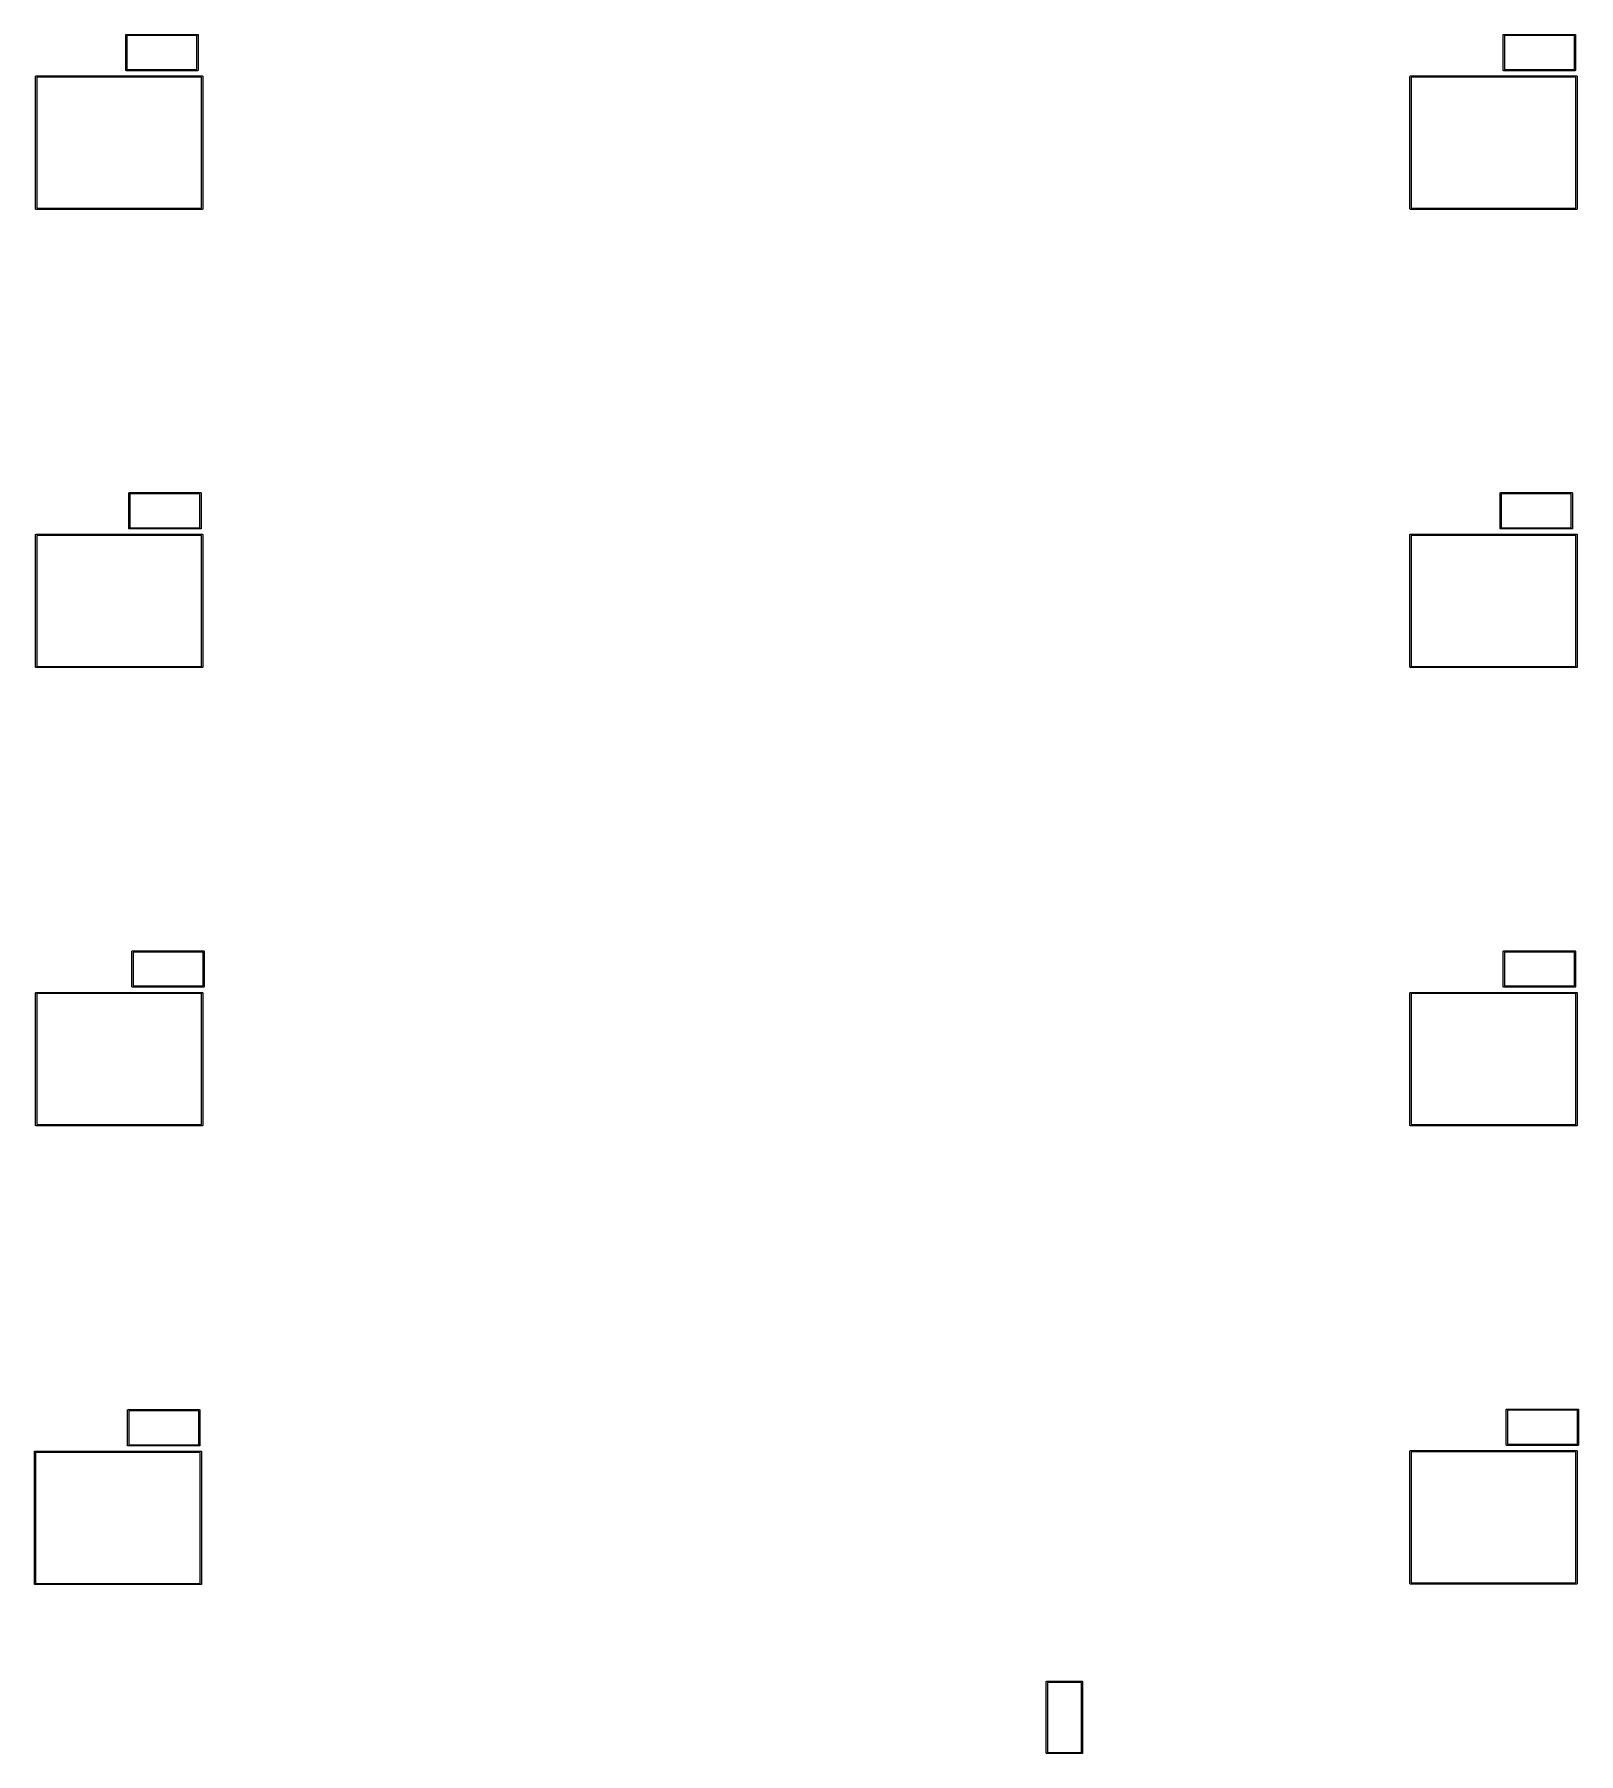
# Model space of a CAD drawing. Extents: x 5 to 305, y -129 to -34.
# Drawn here: x 240.9 to 305.2, y -128.9 to -57.4 of the extents above; entities that cross this region are included whole.
import ezdxf

# ---------------------------------------------------------------- set-up
doc = ezdxf.new("R2010")
doc.units = 0
doc.layers.add('BLACK', color=7, linetype='CONTINUOUS')

msp = doc.modelspace()

# ---------------------------------------------------------------- linework, layer by layer
at = {"layer": 'BLACK', "linetype": 'CONTINUOUS'}
for p, q in [((244.748, -57.4311), (244.75, -57.4264)), ((244.748, -57.436), (244.748, -57.4311)), ((244.748, -57.4372), (244.748, -57.436)), ((244.748, -58.8948), (244.748, -57.4372)), ((244.75, -57.4264), (244.752, -57.422)), ((244.752, -57.422), (244.755, -57.4182)), ((244.755, -57.4182), (244.759, -57.4151)), ((244.759, -57.4151), (244.763, -57.4128)), ((244.763, -57.4128), (244.768, -57.4114)), ((244.768, -57.4114), (244.772, -57.411)), ((244.772, -57.411), (244.773, -57.4109)), ((244.773, -57.4109), (244.774, -57.411)), ((244.774, -57.411), (247.732, -57.411)), ((244.798, -57.461), (244.798, -58.871)), ((247.708, -57.461), (244.798, -57.461)), ((247.708, -58.871), (247.708, -57.461)), ((247.732, -57.411), (247.733, -57.4109)), ((247.733, -57.4109), (247.734, -57.411)), ((247.734, -57.411), (247.738, -57.4114)), ((247.738, -57.4114), (247.743, -57.4128)), ((247.743, -57.4128), (247.747, -57.4151)), ((247.747, -57.4151), (247.751, -57.4182)), ((247.751, -57.4182), (247.754, -57.422)), ((247.754, -57.422), (247.756, -57.4264)), ((247.756, -57.4264), (247.758, -57.4311)), ((247.758, -57.4311), (247.758, -57.436)), ((247.758, -57.436), (247.758, -57.4372)), ((247.758, -57.4372), (247.758, -58.8948)), ((302.025, -57.4311), (302.027, -57.4264)), ((302.025, -57.436), (302.025, -57.4311)), ((302.025, -57.4372), (302.025, -57.436)), ((302.025, -58.8948), (302.025, -57.4372)), ((302.027, -57.4264), (302.029, -57.422)), ((302.029, -57.422), (302.032, -57.4182)), ((302.032, -57.4182), (302.036, -57.4151)), ((302.036, -57.4151), (302.04, -57.4128)), ((302.04, -57.4128), (302.045, -57.4114)), ((302.045, -57.4114), (302.049, -57.411)), ((302.049, -57.411), (302.05, -57.4109)), ((302.05, -57.4109), (302.051, -57.411)), ((302.051, -57.411), (305.009, -57.411)), ((302.075, -57.461), (302.075, -58.871)), ((304.985, -57.461), (302.075, -57.461)), ((304.985, -58.871), (304.985, -57.461)), ((305.009, -57.411), (305.01, -57.4109)), ((305.01, -57.4109), (305.011, -57.411)), ((305.011, -57.411), (305.015, -57.4114)), ((305.015, -57.4114), (305.02, -57.4128)), ((305.02, -57.4128), (305.024, -57.4151)), ((305.024, -57.4151), (305.028, -57.4182)), ((305.028, -57.4182), (305.031, -57.422)), ((305.031, -57.422), (305.033, -57.4264)), ((305.033, -57.4264), (305.035, -57.4311)), ((305.035, -57.4311), (305.035, -57.436)), ((305.035, -57.436), (305.035, -57.4372)), ((305.035, -57.4372), (305.035, -58.8948)), ((241, -59.1576), (241.002, -59.1529)), ((241, -59.1625), (241, -59.1576)), ((241, -59.1637), (241, -59.1625)), ((241, -64.6613), (241, -59.1637)), ((241.002, -59.1529), (241.004, -59.1485)), ((241.004, -59.1485), (241.007, -59.1447)), ((241.007, -59.1447), (241.011, -59.1416)), ((241.011, -59.1416), (241.015, -59.1393)), ((241.015, -59.1393), (241.02, -59.1379)), ((241.02, -59.1379), (241.024, -59.1375)), ((241.024, -59.1375), (241.025, -59.1374)), ((241.024, -59.1375), (241.024, -59.1375)), ((241.025, -59.1374), (241.026, -59.1375)), ((241.026, -59.1375), (247.924, -59.1375)), ((241.05, -59.1875), (241.05, -64.6375)), ((247.9, -59.1875), (241.05, -59.1875)), ((244.748, -58.896), (244.748, -58.8948)), ((244.748, -58.9009), (244.748, -58.896)), ((244.75, -58.9056), (244.748, -58.9009)), ((244.752, -58.91), (244.75, -58.9056)), ((244.755, -58.9138), (244.752, -58.91)), ((244.759, -58.9169), (244.755, -58.9138)), ((244.763, -58.9192), (244.759, -58.9169)), ((244.768, -58.9206), (244.763, -58.9192)), ((244.772, -58.921), (244.768, -58.9206)), ((244.773, -58.9211), (244.772, -58.921)), ((244.772, -58.921), (244.772, -58.921)), ((244.774, -58.921), (244.773, -58.9211)), ((247.732, -58.921), (244.774, -58.921)), ((244.798, -58.871), (247.708, -58.871)), ((247.733, -58.9211), (247.732, -58.921)), ((247.734, -58.921), (247.733, -58.9211)), ((247.738, -58.9206), (247.734, -58.921)), ((247.734, -58.921), (247.734, -58.921)), ((247.743, -58.9192), (247.738, -58.9206)), ((247.747, -58.9169), (247.743, -58.9192)), ((247.751, -58.9138), (247.747, -58.9169)), ((247.754, -58.91), (247.751, -58.9138)), ((247.756, -58.9056), (247.754, -58.91)), ((247.758, -58.9009), (247.756, -58.9056)), ((247.758, -58.8948), (247.758, -58.896)), ((247.758, -58.896), (247.758, -58.9009)), ((247.9, -64.6375), (247.9, -59.1875)), ((247.924, -59.1375), (247.925, -59.1374)), ((247.925, -59.1374), (247.926, -59.1375)), ((247.926, -59.1375), (247.926, -59.1375)), ((247.926, -59.1375), (247.93, -59.1379)), ((247.93, -59.1379), (247.935, -59.1393)), ((247.935, -59.1393), (247.939, -59.1416)), ((247.939, -59.1416), (247.943, -59.1447)), ((247.943, -59.1447), (247.946, -59.1485)), ((247.946, -59.1485), (247.948, -59.1529)), ((247.948, -59.1529), (247.95, -59.1576)), ((247.95, -59.1576), (247.95, -59.1625)), ((247.95, -59.1625), (247.95, -59.1637)), ((247.95, -59.1637), (247.95, -64.6613)), ((298.15, -59.1576), (298.152, -59.1529)), ((298.15, -59.1625), (298.15, -59.1576)), ((298.15, -59.1637), (298.15, -59.1625)), ((298.15, -64.6613), (298.15, -59.1637)), ((298.152, -59.1529), (298.154, -59.1485)), ((298.154, -59.1485), (298.157, -59.1447)), ((298.157, -59.1447), (298.161, -59.1416)), ((298.161, -59.1416), (298.165, -59.1393)), ((298.165, -59.1393), (298.17, -59.1379)), ((298.17, -59.1379), (298.174, -59.1375)), ((298.174, -59.1375), (298.175, -59.1374)), ((298.174, -59.1375), (298.174, -59.1375)), ((298.175, -59.1374), (298.176, -59.1375)), ((298.176, -59.1375), (305.074, -59.1375)), ((298.2, -59.1875), (298.2, -64.6375)), ((305.05, -59.1875), (298.2, -59.1875)), ((302.025, -58.896), (302.025, -58.8948)), ((302.025, -58.9009), (302.025, -58.896)), ((302.027, -58.9056), (302.025, -58.9009)), ((302.029, -58.91), (302.027, -58.9056)), ((302.032, -58.9138), (302.029, -58.91)), ((302.036, -58.9169), (302.032, -58.9138)), ((302.04, -58.9192), (302.036, -58.9169)), ((302.045, -58.9206), (302.04, -58.9192)), ((302.049, -58.921), (302.045, -58.9206)), ((302.05, -58.9211), (302.049, -58.921)), ((302.049, -58.921), (302.049, -58.921)), ((302.051, -58.921), (302.05, -58.9211)), ((305.009, -58.921), (302.051, -58.921)), ((302.075, -58.871), (304.985, -58.871)), ((305.01, -58.9211), (305.009, -58.921)), ((305.011, -58.921), (305.01, -58.9211)), ((305.015, -58.9206), (305.011, -58.921)), ((305.011, -58.921), (305.011, -58.921)), ((305.02, -58.9192), (305.015, -58.9206)), ((305.024, -58.9169), (305.02, -58.9192)), ((305.028, -58.9138), (305.024, -58.9169)), ((305.031, -58.91), (305.028, -58.9138)), ((305.033, -58.9056), (305.031, -58.91)), ((305.035, -58.9009), (305.033, -58.9056)), ((305.035, -58.8948), (305.035, -58.896)), ((305.035, -58.896), (305.035, -58.9009)), ((305.05, -64.6375), (305.05, -59.1875)), ((305.074, -59.1375), (305.075, -59.1374)), ((305.075, -59.1374), (305.076, -59.1375)), ((305.076, -59.1375), (305.076, -59.1375)), ((305.076, -59.1375), (305.08, -59.1379)), ((305.08, -59.1379), (305.085, -59.1393)), ((305.085, -59.1393), (305.089, -59.1416)), ((305.089, -59.1416), (305.093, -59.1447)), ((305.093, -59.1447), (305.096, -59.1485)), ((305.096, -59.1485), (305.098, -59.1529)), ((305.098, -59.1529), (305.1, -59.1576)), ((305.1, -59.1576), (305.1, -59.1625)), ((305.1, -59.1625), (305.1, -59.1637)), ((305.1, -59.1637), (305.1, -64.6613)), ((241, -64.6625), (241, -64.6613)), ((241, -64.6674), (241, -64.6625)), ((241.002, -64.6721), (241, -64.6674)), ((241.004, -64.6765), (241.002, -64.6721)), ((241.007, -64.6803), (241.004, -64.6765)), ((241.011, -64.6834), (241.007, -64.6803)), ((241.015, -64.6857), (241.011, -64.6834)), ((241.02, -64.6871), (241.015, -64.6857)), ((241.025, -64.6876), (241.02, -64.6871)), ((241.026, -64.6875), (241.025, -64.6876)), ((247.924, -64.6875), (241.026, -64.6875)), ((241.05, -64.6375), (247.9, -64.6375)), ((247.925, -64.6876), (247.924, -64.6875)), ((247.93, -64.6871), (247.925, -64.6876)), ((247.935, -64.6857), (247.93, -64.6871)), ((247.939, -64.6834), (247.935, -64.6857)), ((247.943, -64.6803), (247.939, -64.6834)), ((247.946, -64.6765), (247.943, -64.6803)), ((247.948, -64.6721), (247.946, -64.6765)), ((247.95, -64.6674), (247.948, -64.6721)), ((247.95, -64.6613), (247.95, -64.6625)), ((247.95, -64.6625), (247.95, -64.6637)), ((247.95, -64.6637), (247.95, -64.6637)), ((247.95, -64.6637), (247.95, -64.6674)), ((298.15, -64.6625), (298.15, -64.6613)), ((298.15, -64.6674), (298.15, -64.6625)), ((298.152, -64.6721), (298.15, -64.6674)), ((298.154, -64.6765), (298.152, -64.6721)), ((298.157, -64.6803), (298.154, -64.6765)), ((298.161, -64.6834), (298.157, -64.6803)), ((298.165, -64.6857), (298.161, -64.6834)), ((298.17, -64.6871), (298.165, -64.6857)), ((298.175, -64.6876), (298.17, -64.6871)), ((298.176, -64.6875), (298.175, -64.6876)), ((305.074, -64.6875), (298.176, -64.6875)), ((298.2, -64.6375), (305.05, -64.6375)), ((305.075, -64.6876), (305.074, -64.6875)), ((305.08, -64.6871), (305.075, -64.6876)), ((305.085, -64.6857), (305.08, -64.6871)), ((305.089, -64.6834), (305.085, -64.6857)), ((305.093, -64.6803), (305.089, -64.6834)), ((305.096, -64.6765), (305.093, -64.6803)), ((305.098, -64.6721), (305.096, -64.6765)), ((305.1, -64.6674), (305.098, -64.6721)), ((305.1, -64.6613), (305.1, -64.6625)), ((305.1, -64.6625), (305.1, -64.6637)), ((305.1, -64.6637), (305.1, -64.6637)), ((305.1, -64.6637), (305.1, -64.6674)), ((244.875, -76.4811), (244.877, -76.4764)), ((244.877, -76.4764), (244.879, -76.472)), ((244.879, -76.472), (244.882, -76.4682)), ((244.882, -76.4682), (244.886, -76.4651)), ((244.886, -76.4651), (244.89, -76.4628)), ((244.89, -76.4628), (244.895, -76.4614)), ((244.895, -76.4614), (244.899, -76.461)), ((244.899, -76.461), (244.9, -76.4609)), ((244.9, -76.4609), (244.901, -76.461)), ((244.901, -76.461), (247.859, -76.461)), ((247.859, -76.461), (247.86, -76.4609)), ((247.86, -76.4609), (247.861, -76.461)), ((247.861, -76.461), (247.865, -76.4614)), ((247.865, -76.4614), (247.87, -76.4628)), ((247.87, -76.4628), (247.874, -76.4651)), ((247.874, -76.4651), (247.878, -76.4682)), ((247.878, -76.4682), (247.881, -76.472)), ((247.881, -76.472), (247.883, -76.4764)), ((247.883, -76.4764), (247.885, -76.4811)), ((301.898, -76.4811), (301.9, -76.4764)), ((301.9, -76.4764), (301.902, -76.472)), ((301.902, -76.472), (301.905, -76.4682)), ((301.905, -76.4682), (301.909, -76.4651)), ((301.909, -76.4651), (301.913, -76.4628)), ((301.913, -76.4628), (301.918, -76.4614)), ((301.918, -76.4614), (301.922, -76.461)), ((301.922, -76.461), (301.923, -76.4609)), ((301.923, -76.4609), (301.924, -76.461)), ((301.924, -76.461), (304.882, -76.461)), ((304.882, -76.461), (304.883, -76.4609)), ((304.883, -76.4609), (304.884, -76.461)), ((304.884, -76.461), (304.888, -76.4614)), ((304.888, -76.4614), (304.893, -76.4628)), ((304.893, -76.4628), (304.897, -76.4651)), ((304.897, -76.4651), (304.901, -76.4682)), ((304.901, -76.4682), (304.904, -76.472)), ((304.904, -76.472), (304.906, -76.4764)), ((304.906, -76.4764), (304.908, -76.4811)), ((244.875, -76.486), (244.875, -76.4811)), ((244.875, -76.4872), (244.875, -76.486)), ((244.875, -77.9448), (244.875, -76.4872)), ((244.925, -76.511), (244.925, -77.921)), ((247.835, -76.511), (244.925, -76.511)), ((247.835, -77.921), (247.835, -76.511)), ((247.885, -76.4811), (247.885, -76.486)), ((247.885, -76.486), (247.885, -76.4872)), ((247.885, -76.4872), (247.885, -77.9448)), ((301.898, -76.486), (301.898, -76.4811)), ((301.898, -76.4872), (301.898, -76.486)), ((301.898, -77.9448), (301.898, -76.4872)), ((301.948, -76.511), (301.948, -77.921)), ((304.858, -76.511), (301.948, -76.511)), ((304.858, -77.921), (304.858, -76.511)), ((304.908, -76.4811), (304.908, -76.486)), ((304.908, -76.486), (304.908, -76.4872)), ((304.908, -76.4872), (304.908, -77.9448)), ((241, -78.2076), (241.002, -78.2029)), ((241, -78.2125), (241, -78.2076)), ((241, -78.2137), (241, -78.2125)), ((241, -83.7113), (241, -78.2137)), ((241.002, -78.2029), (241.004, -78.1985)), ((241.004, -78.1985), (241.007, -78.1947)), ((241.007, -78.1947), (241.011, -78.1916)), ((241.011, -78.1916), (241.015, -78.1893)), ((241.015, -78.1893), (241.02, -78.1879)), ((241.02, -78.1879), (241.024, -78.1875)), ((241.024, -78.1875), (241.025, -78.1874)), ((241.024, -78.1875), (241.024, -78.1875)), ((241.025, -78.1874), (241.026, -78.1875)), ((241.026, -78.1875), (247.924, -78.1875)), ((241.05, -78.2375), (241.05, -83.6875)), ((247.9, -78.2375), (241.05, -78.2375)), ((244.875, -77.946), (244.875, -77.9448)), ((244.875, -77.9509), (244.875, -77.946)), ((244.877, -77.9556), (244.875, -77.9509)), ((244.879, -77.96), (244.877, -77.9556)), ((244.882, -77.9638), (244.879, -77.96)), ((244.886, -77.9669), (244.882, -77.9638)), ((244.89, -77.9692), (244.886, -77.9669)), ((244.895, -77.9706), (244.89, -77.9692)), ((244.899, -77.971), (244.895, -77.9706)), ((244.9, -77.9711), (244.899, -77.971)), ((244.899, -77.971), (244.899, -77.971)), ((244.901, -77.971), (244.9, -77.9711)), ((247.859, -77.971), (244.901, -77.971)), ((244.925, -77.921), (247.835, -77.921)), ((247.86, -77.9711), (247.859, -77.971)), ((247.861, -77.971), (247.86, -77.9711)), ((247.865, -77.9706), (247.861, -77.971)), ((247.861, -77.971), (247.861, -77.971)), ((247.87, -77.9692), (247.865, -77.9706)), ((247.874, -77.9669), (247.87, -77.9692)), ((247.878, -77.9638), (247.874, -77.9669)), ((247.881, -77.96), (247.878, -77.9638)), ((247.883, -77.9556), (247.881, -77.96)), ((247.885, -77.9509), (247.883, -77.9556)), ((247.885, -77.9448), (247.885, -77.946)), ((247.885, -77.946), (247.885, -77.9509)), ((247.9, -83.6875), (247.9, -78.2375)), ((247.924, -78.1875), (247.925, -78.1874)), ((247.925, -78.1874), (247.926, -78.1875)), ((247.926, -78.1875), (247.926, -78.1875)), ((247.926, -78.1875), (247.93, -78.1879)), ((247.93, -78.1879), (247.935, -78.1893)), ((247.935, -78.1893), (247.939, -78.1916)), ((247.939, -78.1916), (247.943, -78.1947)), ((247.943, -78.1947), (247.946, -78.1985)), ((247.946, -78.1985), (247.948, -78.2029)), ((247.948, -78.2029), (247.95, -78.2076)), ((247.95, -78.2076), (247.95, -78.2125)), ((247.95, -78.2125), (247.95, -78.2137)), ((247.95, -78.2137), (247.95, -83.7113)), ((298.15, -78.2076), (298.152, -78.2029)), ((298.15, -78.2125), (298.15, -78.2076)), ((298.15, -78.2137), (298.15, -78.2125)), ((298.15, -83.7113), (298.15, -78.2137)), ((298.152, -78.2029), (298.154, -78.1985)), ((298.154, -78.1985), (298.157, -78.1947)), ((298.157, -78.1947), (298.161, -78.1916)), ((298.161, -78.1916), (298.165, -78.1893)), ((298.165, -78.1893), (298.17, -78.1879)), ((298.17, -78.1879), (298.174, -78.1875)), ((298.174, -78.1875), (298.175, -78.1874)), ((298.174, -78.1875), (298.174, -78.1875)), ((298.175, -78.1874), (298.176, -78.1875)), ((298.176, -78.1875), (305.074, -78.1875)), ((298.2, -78.2375), (298.2, -83.6875)), ((305.05, -78.2375), (298.2, -78.2375)), ((301.898, -77.946), (301.898, -77.9448)), ((301.898, -77.9509), (301.898, -77.946)), ((301.9, -77.9556), (301.898, -77.9509)), ((301.902, -77.96), (301.9, -77.9556)), ((301.905, -77.9638), (301.902, -77.96)), ((301.909, -77.9669), (301.905, -77.9638)), ((301.913, -77.9692), (301.909, -77.9669)), ((301.918, -77.9706), (301.913, -77.9692)), ((301.922, -77.971), (301.918, -77.9706)), ((301.923, -77.9711), (301.922, -77.971)), ((301.922, -77.971), (301.922, -77.971)), ((301.924, -77.971), (301.923, -77.9711)), ((304.882, -77.971), (301.924, -77.971)), ((301.948, -77.921), (304.858, -77.921)), ((304.883, -77.9711), (304.882, -77.971)), ((304.884, -77.971), (304.883, -77.9711)), ((304.888, -77.9706), (304.884, -77.971)), ((304.884, -77.971), (304.884, -77.971)), ((304.893, -77.9692), (304.888, -77.9706)), ((304.897, -77.9669), (304.893, -77.9692)), ((304.901, -77.9638), (304.897, -77.9669)), ((304.904, -77.96), (304.901, -77.9638)), ((304.906, -77.9556), (304.904, -77.96)), ((304.908, -77.9509), (304.906, -77.9556)), ((304.908, -77.9448), (304.908, -77.946)), ((304.908, -77.946), (304.908, -77.9509)), ((305.05, -83.6875), (305.05, -78.2375)), ((305.074, -78.1875), (305.075, -78.1874)), ((305.075, -78.1874), (305.076, -78.1875)), ((305.076, -78.1875), (305.076, -78.1875)), ((305.076, -78.1875), (305.08, -78.1879)), ((305.08, -78.1879), (305.085, -78.1893)), ((305.085, -78.1893), (305.089, -78.1916)), ((305.089, -78.1916), (305.093, -78.1947)), ((305.093, -78.1947), (305.096, -78.1985)), ((305.096, -78.1985), (305.098, -78.2029)), ((305.098, -78.2029), (305.1, -78.2076)), ((305.1, -78.2076), (305.1, -78.2125)), ((305.1, -78.2125), (305.1, -78.2137)), ((305.1, -78.2137), (305.1, -83.7113)), ((241, -83.7125), (241, -83.7113)), ((241, -83.7174), (241, -83.7125)), ((241.002, -83.7221), (241, -83.7174)), ((241.004, -83.7265), (241.002, -83.7221)), ((241.007, -83.7303), (241.004, -83.7265)), ((241.011, -83.7334), (241.007, -83.7303)), ((241.015, -83.7357), (241.011, -83.7334)), ((241.02, -83.7371), (241.015, -83.7357)), ((241.025, -83.7376), (241.02, -83.7371)), ((241.026, -83.7375), (241.025, -83.7376)), ((247.924, -83.7375), (241.026, -83.7375)), ((241.05, -83.6875), (247.9, -83.6875)), ((247.925, -83.7376), (247.924, -83.7375)), ((247.93, -83.7371), (247.925, -83.7376)), ((247.935, -83.7357), (247.93, -83.7371)), ((247.939, -83.7334), (247.935, -83.7357)), ((247.943, -83.7303), (247.939, -83.7334)), ((247.946, -83.7265), (247.943, -83.7303)), ((247.948, -83.7221), (247.946, -83.7265)), ((247.95, -83.7174), (247.948, -83.7221)), ((247.95, -83.7113), (247.95, -83.7125)), ((247.95, -83.7125), (247.95, -83.7137)), ((247.95, -83.7137), (247.95, -83.7137)), ((247.95, -83.7137), (247.95, -83.7174)), ((298.15, -83.7125), (298.15, -83.7113)), ((298.15, -83.7174), (298.15, -83.7125)), ((298.152, -83.7221), (298.15, -83.7174)), ((298.154, -83.7265), (298.152, -83.7221)), ((298.157, -83.7303), (298.154, -83.7265)), ((298.161, -83.7334), (298.157, -83.7303)), ((298.165, -83.7357), (298.161, -83.7334)), ((298.17, -83.7371), (298.165, -83.7357)), ((298.175, -83.7376), (298.17, -83.7371)), ((298.176, -83.7375), (298.175, -83.7376)), ((305.074, -83.7375), (298.176, -83.7375)), ((298.2, -83.6875), (305.05, -83.6875)), ((305.075, -83.7376), (305.074, -83.7375)), ((305.08, -83.7371), (305.075, -83.7376)), ((305.085, -83.7357), (305.08, -83.7371)), ((305.089, -83.7334), (305.085, -83.7357)), ((305.093, -83.7303), (305.089, -83.7334)), ((305.096, -83.7265), (305.093, -83.7303)), ((305.098, -83.7221), (305.096, -83.7265)), ((305.1, -83.7174), (305.098, -83.7221)), ((305.1, -83.7113), (305.1, -83.7125)), ((305.1, -83.7125), (305.1, -83.7137)), ((305.1, -83.7137), (305.1, -83.7137)), ((305.1, -83.7137), (305.1, -83.7174)), ((245.002, -95.5311), (245.004, -95.5264)), ((245.002, -95.536), (245.002, -95.5311)), ((245.002, -95.5372), (245.002, -95.536)), ((245.002, -96.9948), (245.002, -95.5372)), ((245.004, -95.5264), (245.006, -95.522)), ((245.006, -95.522), (245.009, -95.5182)), ((245.009, -95.5182), (245.013, -95.5151)), ((245.013, -95.5151), (245.017, -95.5128)), ((245.017, -95.5128), (245.022, -95.5114)), ((245.022, -95.5114), (245.026, -95.511)), ((245.026, -95.511), (245.027, -95.5109)), ((245.027, -95.5109), (245.028, -95.511)), ((245.028, -95.511), (247.986, -95.511)), ((245.052, -95.561), (245.052, -96.971)), ((247.962, -95.561), (245.052, -95.561)), ((247.962, -96.971), (247.962, -95.561)), ((247.986, -95.511), (247.987, -95.5109)), ((247.987, -95.5109), (247.988, -95.511)), ((247.988, -95.511), (247.992, -95.5114)), ((247.992, -95.5114), (247.997, -95.5128)), ((247.997, -95.5128), (248.001, -95.5151)), ((248.001, -95.5151), (248.005, -95.5182)), ((248.005, -95.5182), (248.008, -95.522)), ((248.008, -95.522), (248.01, -95.5264)), ((248.01, -95.5264), (248.012, -95.5311)), ((248.012, -95.5311), (248.012, -95.536)), ((248.012, -95.536), (248.012, -95.5372)), ((248.012, -95.5372), (248.012, -96.9948)), ((302.025, -95.5311), (302.027, -95.5264)), ((302.025, -95.536), (302.025, -95.5311)), ((302.025, -95.5372), (302.025, -95.536)), ((302.025, -96.9948), (302.025, -95.5372)), ((302.027, -95.5264), (302.029, -95.522)), ((302.029, -95.522), (302.032, -95.5182)), ((302.032, -95.5182), (302.036, -95.5151)), ((302.036, -95.5151), (302.04, -95.5128)), ((302.04, -95.5128), (302.045, -95.5114)), ((302.045, -95.5114), (302.049, -95.511)), ((302.049, -95.511), (302.05, -95.5109)), ((302.05, -95.5109), (302.051, -95.511)), ((302.051, -95.511), (305.009, -95.511)), ((302.075, -95.561), (302.075, -96.971)), ((304.985, -95.561), (302.075, -95.561)), ((304.985, -96.971), (304.985, -95.561)), ((305.009, -95.511), (305.01, -95.5109)), ((305.01, -95.5109), (305.011, -95.511)), ((305.011, -95.511), (305.015, -95.5114)), ((305.015, -95.5114), (305.02, -95.5128)), ((305.02, -95.5128), (305.024, -95.5151)), ((305.024, -95.5151), (305.028, -95.5182)), ((305.028, -95.5182), (305.031, -95.522)), ((305.031, -95.522), (305.033, -95.5264)), ((305.033, -95.5264), (305.035, -95.5311)), ((305.035, -95.5311), (305.035, -95.536)), ((305.035, -95.536), (305.035, -95.5372)), ((305.035, -95.5372), (305.035, -96.9948)), ((245.002, -96.996), (245.002, -96.9948)), ((245.002, -97.0009), (245.002, -96.996)), ((245.004, -97.0056), (245.002, -97.0009)), ((245.006, -97.01), (245.004, -97.0056)), ((245.009, -97.0138), (245.006, -97.01)), ((245.013, -97.0169), (245.009, -97.0138)), ((245.017, -97.0192), (245.013, -97.0169)), ((245.022, -97.0206), (245.017, -97.0192)), ((245.026, -97.021), (245.022, -97.0206)), ((245.027, -97.0211), (245.026, -97.021)), ((245.026, -97.021), (245.026, -97.021)), ((245.028, -97.021), (245.027, -97.0211)), ((247.986, -97.021), (245.028, -97.021)), ((245.052, -96.971), (247.962, -96.971)), ((247.987, -97.0211), (247.986, -97.021)), ((247.988, -97.021), (247.987, -97.0211)), ((247.992, -97.0206), (247.988, -97.021)), ((247.988, -97.021), (247.988, -97.021)), ((247.997, -97.0192), (247.992, -97.0206)), ((248.001, -97.0169), (247.997, -97.0192)), ((248.005, -97.0138), (248.001, -97.0169)), ((248.008, -97.01), (248.005, -97.0138)), ((248.01, -97.0056), (248.008, -97.01)), ((248.012, -97.0009), (248.01, -97.0056)), ((248.012, -96.9948), (248.012, -96.996)), ((248.012, -96.996), (248.012, -97.0009)), ((302.025, -96.996), (302.025, -96.9948)), ((302.025, -97.0009), (302.025, -96.996)), ((302.027, -97.0056), (302.025, -97.0009)), ((302.029, -97.01), (302.027, -97.0056)), ((302.032, -97.0138), (302.029, -97.01)), ((302.036, -97.0169), (302.032, -97.0138)), ((302.04, -97.0192), (302.036, -97.0169)), ((302.045, -97.0206), (302.04, -97.0192)), ((302.049, -97.021), (302.045, -97.0206)), ((302.05, -97.0211), (302.049, -97.021)), ((302.049, -97.021), (302.049, -97.021)), ((302.051, -97.021), (302.05, -97.0211)), ((305.009, -97.021), (302.051, -97.021)), ((302.075, -96.971), (304.985, -96.971)), ((305.01, -97.0211), (305.009, -97.021)), ((305.011, -97.021), (305.01, -97.0211)), ((305.015, -97.0206), (305.011, -97.021)), ((305.011, -97.021), (305.011, -97.021)), ((305.02, -97.0192), (305.015, -97.0206)), ((305.024, -97.0169), (305.02, -97.0192)), ((305.028, -97.0138), (305.024, -97.0169)), ((305.031, -97.01), (305.028, -97.0138)), ((305.033, -97.0056), (305.031, -97.01)), ((305.035, -97.0009), (305.033, -97.0056)), ((305.035, -96.9948), (305.035, -96.996)), ((305.035, -96.996), (305.035, -97.0009)), ((241, -97.2571), (241.002, -97.2524)), ((241, -97.262), (241, -97.2571)), ((241, -97.2632), (241, -97.262)), ((241, -102.761), (241, -97.2632)), ((241.002, -97.2524), (241.004, -97.248)), ((241.004, -97.248), (241.007, -97.2442)), ((241.007, -97.2442), (241.011, -97.2411)), ((241.011, -97.2411), (241.015, -97.2388)), ((241.015, -97.2388), (241.02, -97.2374)), ((241.02, -97.2374), (241.024, -97.237)), ((241.024, -97.237), (241.025, -97.2369)), ((241.024, -97.237), (241.024, -97.237)), ((241.025, -97.2369), (241.026, -97.237)), ((241.026, -97.237), (247.924, -97.237)), ((241.05, -97.287), (241.05, -102.737)), ((247.9, -97.287), (241.05, -97.287)), ((247.9, -102.737), (247.9, -97.287)), ((247.924, -97.237), (247.925, -97.2369)), ((247.925, -97.2369), (247.926, -97.237)), ((247.926, -97.237), (247.926, -97.237)), ((247.926, -97.237), (247.93, -97.2374)), ((247.93, -97.2374), (247.935, -97.2388)), ((247.935, -97.2388), (247.939, -97.2411)), ((247.939, -97.2411), (247.943, -97.2442)), ((247.943, -97.2442), (247.946, -97.248)), ((247.946, -97.248), (247.948, -97.2524)), ((247.948, -97.2524), (247.95, -97.2571)), ((247.95, -97.2571), (247.95, -97.262)), ((247.95, -97.262), (247.95, -97.2632)), ((247.95, -97.2632), (247.95, -102.761)), ((298.15, -97.2571), (298.152, -97.2524)), ((298.15, -97.262), (298.15, -97.2571)), ((298.15, -97.2632), (298.15, -97.262)), ((298.15, -102.761), (298.15, -97.2632)), ((298.152, -97.2524), (298.154, -97.248)), ((298.154, -97.248), (298.157, -97.2442)), ((298.157, -97.2442), (298.161, -97.2411)), ((298.161, -97.2411), (298.165, -97.2388)), ((298.165, -97.2388), (298.17, -97.2374)), ((298.17, -97.2374), (298.174, -97.237)), ((298.174, -97.237), (298.175, -97.2369)), ((298.174, -97.237), (298.174, -97.237)), ((298.175, -97.2369), (298.176, -97.237)), ((298.176, -97.237), (305.074, -97.237)), ((298.2, -97.287), (298.2, -102.737)), ((305.05, -97.287), (298.2, -97.287)), ((305.05, -102.737), (305.05, -97.287)), ((305.074, -97.237), (305.075, -97.2369)), ((305.075, -97.2369), (305.076, -97.237)), ((305.076, -97.237), (305.076, -97.237)), ((305.076, -97.237), (305.08, -97.2374)), ((305.08, -97.2374), (305.085, -97.2388)), ((305.085, -97.2388), (305.089, -97.2411)), ((305.089, -97.2411), (305.093, -97.2442)), ((305.093, -97.2442), (305.096, -97.248)), ((305.096, -97.248), (305.098, -97.2524)), ((305.098, -97.2524), (305.1, -97.2571)), ((305.1, -97.2571), (305.1, -97.262)), ((305.1, -97.262), (305.1, -97.2632)), ((305.1, -97.2632), (305.1, -102.761)), ((241, -102.762), (241, -102.761)), ((241, -102.767), (241, -102.762)), ((241.002, -102.772), (241, -102.767)), ((241.004, -102.776), (241.002, -102.772)), ((241.007, -102.78), (241.004, -102.776)), ((241.011, -102.783), (241.007, -102.78)), ((241.015, -102.785), (241.011, -102.783)), ((241.02, -102.787), (241.015, -102.785)), ((241.025, -102.787), (241.02, -102.787)), ((241.026, -102.787), (241.025, -102.787)), ((247.924, -102.787), (241.026, -102.787)), ((241.05, -102.737), (247.9, -102.737)), ((247.925, -102.787), (247.924, -102.787)), ((247.93, -102.787), (247.925, -102.787)), ((247.935, -102.785), (247.93, -102.787)), ((247.939, -102.783), (247.935, -102.785)), ((247.943, -102.78), (247.939, -102.783)), ((247.946, -102.776), (247.943, -102.78)), ((247.948, -102.772), (247.946, -102.776)), ((247.95, -102.767), (247.948, -102.772)), ((247.95, -102.761), (247.95, -102.762)), ((247.95, -102.762), (247.95, -102.763)), ((247.95, -102.763), (247.95, -102.763)), ((247.95, -102.763), (247.95, -102.767)), ((298.15, -102.762), (298.15, -102.761)), ((298.15, -102.767), (298.15, -102.762)), ((298.152, -102.772), (298.15, -102.767)), ((298.154, -102.776), (298.152, -102.772)), ((298.157, -102.78), (298.154, -102.776)), ((298.161, -102.783), (298.157, -102.78)), ((298.165, -102.785), (298.161, -102.783)), ((298.17, -102.787), (298.165, -102.785)), ((298.175, -102.787), (298.17, -102.787)), ((298.176, -102.787), (298.175, -102.787)), ((305.074, -102.787), (298.176, -102.787)), ((298.2, -102.737), (305.05, -102.737)), ((305.075, -102.787), (305.074, -102.787)), ((305.08, -102.787), (305.075, -102.787)), ((305.085, -102.785), (305.08, -102.787)), ((305.089, -102.783), (305.085, -102.785)), ((305.093, -102.78), (305.089, -102.783)), ((305.096, -102.776), (305.093, -102.78)), ((305.098, -102.772), (305.096, -102.776)), ((305.1, -102.767), (305.098, -102.772)), ((305.1, -102.761), (305.1, -102.762)), ((305.1, -102.762), (305.1, -102.763)), ((305.1, -102.763), (305.1, -102.763)), ((305.1, -102.763), (305.1, -102.767)), ((244.824, -114.606), (244.826, -114.601)), ((244.824, -114.611), (244.824, -114.606)), ((244.824, -114.612), (244.824, -114.611)), ((244.824, -116.07), (244.824, -114.612)), ((244.826, -114.601), (244.828, -114.597)), ((244.828, -114.597), (244.831, -114.593)), ((244.831, -114.593), (244.835, -114.59)), ((244.835, -114.59), (244.839, -114.588)), ((244.839, -114.588), (244.844, -114.586)), ((244.844, -114.586), (244.848, -114.586)), ((244.848, -114.586), (244.849, -114.586)), ((244.849, -114.586), (244.85, -114.586)), ((244.85, -114.586), (247.808, -114.586)), ((244.874, -114.636), (244.874, -116.046)), ((247.784, -114.636), (244.874, -114.636)), ((247.784, -116.046), (247.784, -114.636)), ((247.808, -114.586), (247.809, -114.586)), ((247.809, -114.586), (247.81, -114.586)), ((247.81, -114.586), (247.814, -114.586)), ((247.814, -114.586), (247.819, -114.588)), ((247.819, -114.588), (247.823, -114.59)), ((247.823, -114.59), (247.827, -114.593)), ((247.827, -114.593), (247.83, -114.597)), ((247.83, -114.597), (247.832, -114.601)), ((247.832, -114.601), (247.834, -114.606)), ((247.834, -114.606), (247.834, -114.611)), ((247.834, -114.611), (247.834, -114.612)), ((247.834, -114.612), (247.834, -116.07)), ((302.152, -114.581), (302.154, -114.576)), ((302.152, -114.586), (302.152, -114.581)), ((302.152, -114.587), (302.152, -114.586)), ((302.152, -116.045), (302.152, -114.587)), ((302.154, -114.576), (302.156, -114.572)), ((302.156, -114.572), (302.159, -114.568)), ((302.159, -114.568), (302.163, -114.565)), ((302.163, -114.565), (302.167, -114.563)), ((302.167, -114.563), (302.172, -114.561)), ((302.172, -114.561), (302.176, -114.561)), ((302.176, -114.561), (302.177, -114.561)), ((302.177, -114.561), (302.178, -114.561)), ((302.178, -114.561), (305.136, -114.561)), ((302.202, -114.611), (302.202, -116.021)), ((305.112, -114.611), (302.202, -114.611)), ((305.112, -116.021), (305.112, -114.611)), ((305.136, -114.561), (305.137, -114.561)), ((305.137, -114.561), (305.138, -114.561)), ((305.138, -114.561), (305.142, -114.561)), ((305.142, -114.561), (305.147, -114.563)), ((305.147, -114.563), (305.151, -114.565)), ((305.151, -114.565), (305.155, -114.568)), ((305.155, -114.568), (305.158, -114.572)), ((305.158, -114.572), (305.16, -114.576)), ((305.16, -114.576), (305.162, -114.581)), ((305.162, -114.581), (305.162, -114.586)), ((305.162, -114.586), (305.162, -114.587)), ((305.162, -114.587), (305.162, -116.045)), ((240.949, -116.332), (240.951, -116.327)), ((240.949, -116.337), (240.949, -116.332)), ((240.949, -116.338), (240.949, -116.337)), ((240.949, -121.836), (240.949, -116.338)), ((240.951, -116.327), (240.953, -116.323)), ((240.953, -116.323), (240.956, -116.319)), ((240.956, -116.319), (240.96, -116.316)), ((240.96, -116.316), (240.964, -116.314)), ((240.964, -116.314), (240.969, -116.312)), ((240.969, -116.312), (240.973, -116.312)), ((240.973, -116.312), (240.973, -116.312)), ((240.973, -116.312), (240.974, -116.312)), ((240.974, -116.312), (240.975, -116.312)), ((240.975, -116.312), (247.873, -116.312)), ((240.999, -116.362), (240.999, -121.812)), ((247.849, -116.362), (240.999, -116.362)), ((244.824, -116.071), (244.824, -116.07)), ((244.824, -116.076), (244.824, -116.071)), ((244.826, -116.081), (244.824, -116.076)), ((244.828, -116.085), (244.826, -116.081)), ((244.831, -116.089), (244.828, -116.085)), ((244.835, -116.092), (244.831, -116.089)), ((244.839, -116.094), (244.835, -116.092)), ((244.844, -116.096), (244.839, -116.094)), ((244.848, -116.096), (244.844, -116.096)), ((244.849, -116.096), (244.848, -116.096)), ((244.848, -116.096), (244.848, -116.096)), ((244.85, -116.096), (244.849, -116.096)), ((247.808, -116.096), (244.85, -116.096)), ((244.874, -116.046), (247.784, -116.046)), ((247.809, -116.096), (247.808, -116.096)), ((247.81, -116.096), (247.809, -116.096)), ((247.814, -116.096), (247.81, -116.096)), ((247.81, -116.096), (247.81, -116.096)), ((247.819, -116.094), (247.814, -116.096)), ((247.823, -116.092), (247.819, -116.094)), ((247.827, -116.089), (247.823, -116.092)), ((247.83, -116.085), (247.827, -116.089)), ((247.832, -116.081), (247.83, -116.085)), ((247.834, -116.076), (247.832, -116.081)), ((247.834, -116.07), (247.834, -116.071)), ((247.834, -116.071), (247.834, -116.076)), ((247.849, -121.812), (247.849, -116.362)), ((247.873, -116.312), (247.874, -116.312)), ((247.874, -116.312), (247.875, -116.312)), ((247.875, -116.312), (247.875, -116.312)), ((247.875, -116.312), (247.879, -116.312)), ((247.879, -116.312), (247.884, -116.314)), ((247.884, -116.314), (247.888, -116.316)), ((247.888, -116.316), (247.892, -116.319)), ((247.892, -116.319), (247.895, -116.323)), ((247.895, -116.323), (247.897, -116.327)), ((247.897, -116.327), (247.899, -116.332)), ((247.899, -116.332), (247.899, -116.337)), ((247.899, -116.337), (247.899, -116.338)), ((247.899, -116.338), (247.899, -121.836)), ((298.15, -116.307), (298.152, -116.302)), ((298.15, -116.312), (298.15, -116.307)), ((298.15, -116.313), (298.15, -116.312)), ((298.15, -121.811), (298.15, -116.313)), ((298.152, -116.302), (298.154, -116.298)), ((298.154, -116.298), (298.157, -116.294)), ((298.157, -116.294), (298.161, -116.291)), ((298.161, -116.291), (298.165, -116.289)), ((298.165, -116.289), (298.17, -116.287)), ((298.17, -116.287), (298.174, -116.287)), ((298.174, -116.287), (298.174, -116.287)), ((298.174, -116.287), (298.175, -116.287)), ((298.175, -116.287), (298.176, -116.287)), ((298.176, -116.287), (305.074, -116.287)), ((298.2, -116.337), (298.2, -121.787)), ((305.05, -116.337), (298.2, -116.337)), ((302.152, -116.046), (302.152, -116.045)), ((302.152, -116.051), (302.152, -116.046)), ((302.154, -116.056), (302.152, -116.051)), ((302.156, -116.06), (302.154, -116.056)), ((302.159, -116.064), (302.156, -116.06)), ((302.163, -116.067), (302.159, -116.064)), ((302.167, -116.069), (302.163, -116.067)), ((302.172, -116.071), (302.167, -116.069)), ((302.176, -116.071), (302.172, -116.071)), ((302.177, -116.071), (302.176, -116.071)), ((302.176, -116.071), (302.176, -116.071)), ((302.178, -116.071), (302.177, -116.071)), ((305.136, -116.071), (302.178, -116.071)), ((302.202, -116.021), (305.112, -116.021)), ((305.05, -121.787), (305.05, -116.337)), ((305.074, -116.287), (305.075, -116.287)), ((305.075, -116.287), (305.076, -116.287)), ((305.076, -116.287), (305.076, -116.287)), ((305.076, -116.287), (305.08, -116.287)), ((305.08, -116.287), (305.085, -116.289)), ((305.085, -116.289), (305.089, -116.291)), ((305.089, -116.291), (305.093, -116.294)), ((305.093, -116.294), (305.096, -116.298)), ((305.096, -116.298), (305.098, -116.302)), ((305.098, -116.302), (305.1, -116.307)), ((305.1, -116.307), (305.1, -116.312)), ((305.1, -116.312), (305.1, -116.313)), ((305.1, -116.313), (305.1, -121.811)), ((305.137, -116.071), (305.136, -116.071)), ((305.138, -116.071), (305.137, -116.071)), ((305.142, -116.071), (305.138, -116.071)), ((305.138, -116.071), (305.138, -116.071)), ((305.147, -116.069), (305.142, -116.071)), ((305.151, -116.067), (305.147, -116.069)), ((305.155, -116.064), (305.151, -116.067)), ((305.158, -116.06), (305.155, -116.064)), ((305.16, -116.056), (305.158, -116.06)), ((305.162, -116.051), (305.16, -116.056)), ((305.162, -116.045), (305.162, -116.046)), ((305.162, -116.046), (305.162, -116.051)), ((240.949, -121.837), (240.949, -121.836)), ((240.949, -121.842), (240.949, -121.837)), ((240.951, -121.847), (240.949, -121.842)), ((240.953, -121.851), (240.951, -121.847)), ((240.956, -121.855), (240.953, -121.851)), ((240.96, -121.858), (240.956, -121.855)), ((240.964, -121.86), (240.96, -121.858)), ((240.969, -121.862), (240.964, -121.86)), ((240.974, -121.862), (240.969, -121.862)), ((240.975, -121.862), (240.974, -121.862)), ((247.873, -121.862), (240.975, -121.862)), ((240.999, -121.812), (247.849, -121.812)), ((247.874, -121.862), (247.873, -121.862)), ((247.879, -121.862), (247.874, -121.862)), ((247.884, -121.86), (247.879, -121.862)), ((247.888, -121.858), (247.884, -121.86)), ((247.892, -121.855), (247.888, -121.858)), ((247.895, -121.851), (247.892, -121.855)), ((247.897, -121.847), (247.895, -121.851)), ((247.899, -121.842), (247.897, -121.847)), ((247.899, -121.836), (247.899, -121.837)), ((247.899, -121.837), (247.899, -121.838)), ((247.899, -121.838), (247.899, -121.838)), ((247.899, -121.838), (247.899, -121.842)), ((298.15, -121.812), (298.15, -121.811)), ((298.15, -121.817), (298.15, -121.812)), ((298.152, -121.822), (298.15, -121.817)), ((298.154, -121.826), (298.152, -121.822)), ((298.157, -121.83), (298.154, -121.826)), ((298.161, -121.833), (298.157, -121.83)), ((298.165, -121.835), (298.161, -121.833)), ((298.17, -121.837), (298.165, -121.835)), ((298.175, -121.837), (298.17, -121.837)), ((298.176, -121.837), (298.175, -121.837)), ((305.074, -121.837), (298.176, -121.837)), ((298.2, -121.787), (305.05, -121.787)), ((305.075, -121.837), (305.074, -121.837)), ((305.08, -121.837), (305.075, -121.837)), ((305.085, -121.835), (305.08, -121.837)), ((305.089, -121.833), (305.085, -121.835)), ((305.093, -121.83), (305.089, -121.833)), ((305.096, -121.826), (305.093, -121.83)), ((305.098, -121.822), (305.096, -121.826)), ((305.1, -121.817), (305.098, -121.822)), ((305.1, -121.811), (305.1, -121.812)), ((305.1, -121.812), (305.1, -121.813)), ((305.1, -121.813), (305.1, -121.813)), ((305.1, -121.813), (305.1, -121.817)), ((283.026, -125.896), (283.028, -125.891)), ((283.026, -125.901), (283.026, -125.896)), ((283.026, -125.902), (283.026, -125.901)), ((283.026, -128.86), (283.026, -125.902)), ((283.028, -125.891), (283.03, -125.887)), ((283.03, -125.887), (283.033, -125.883)), ((283.033, -125.883), (283.037, -125.88)), ((283.037, -125.88), (283.041, -125.878)), ((283.041, -125.878), (283.046, -125.876)), ((283.046, -125.876), (283.05, -125.876)), ((283.05, -125.876), (283.051, -125.876)), ((283.051, -125.876), (283.052, -125.876)), ((283.052, -125.876), (284.51, -125.876)), ((283.076, -125.926), (283.076, -128.836)), ((284.486, -125.926), (283.076, -125.926)), ((284.486, -128.836), (284.486, -125.926)), ((284.51, -125.876), (284.511, -125.876)), ((284.511, -125.876), (284.512, -125.876)), ((284.512, -125.876), (284.516, -125.876)), ((284.516, -125.876), (284.521, -125.878)), ((284.521, -125.878), (284.525, -125.88)), ((284.525, -125.88), (284.529, -125.883)), ((284.529, -125.883), (284.532, -125.887)), ((284.532, -125.887), (284.534, -125.891)), ((284.534, -125.891), (284.536, -125.896)), ((284.536, -125.896), (284.536, -125.901)), ((284.536, -125.901), (284.536, -125.902)), ((284.536, -125.902), (284.536, -128.86)), ((283.026, -128.861), (283.026, -128.86)), ((283.026, -128.866), (283.026, -128.861)), ((283.028, -128.871), (283.026, -128.866)), ((283.03, -128.875), (283.028, -128.871)), ((283.033, -128.879), (283.03, -128.875)), ((283.037, -128.882), (283.033, -128.879)), ((283.041, -128.884), (283.037, -128.882)), ((283.046, -128.886), (283.041, -128.884)), ((283.05, -128.886), (283.046, -128.886)), ((283.051, -128.886), (283.05, -128.886)), ((283.05, -128.886), (283.05, -128.886)), ((283.052, -128.886), (283.051, -128.886)), ((284.51, -128.886), (283.052, -128.886)), ((283.076, -128.836), (284.486, -128.836)), ((284.511, -128.886), (284.51, -128.886)), ((284.512, -128.886), (284.511, -128.886)), ((284.516, -128.886), (284.512, -128.886)), ((284.512, -128.886), (284.512, -128.886)), ((284.521, -128.884), (284.516, -128.886)), ((284.525, -128.882), (284.521, -128.884)), ((284.529, -128.879), (284.525, -128.882)), ((284.532, -128.875), (284.529, -128.879)), ((284.534, -128.871), (284.532, -128.875)), ((284.536, -128.866), (284.534, -128.871)), ((284.536, -128.86), (284.536, -128.861)), ((284.536, -128.861), (284.536, -128.866))]:
    msp.add_line(p, q, dxfattribs=at)

doc.saveas('drawing.dxf')
